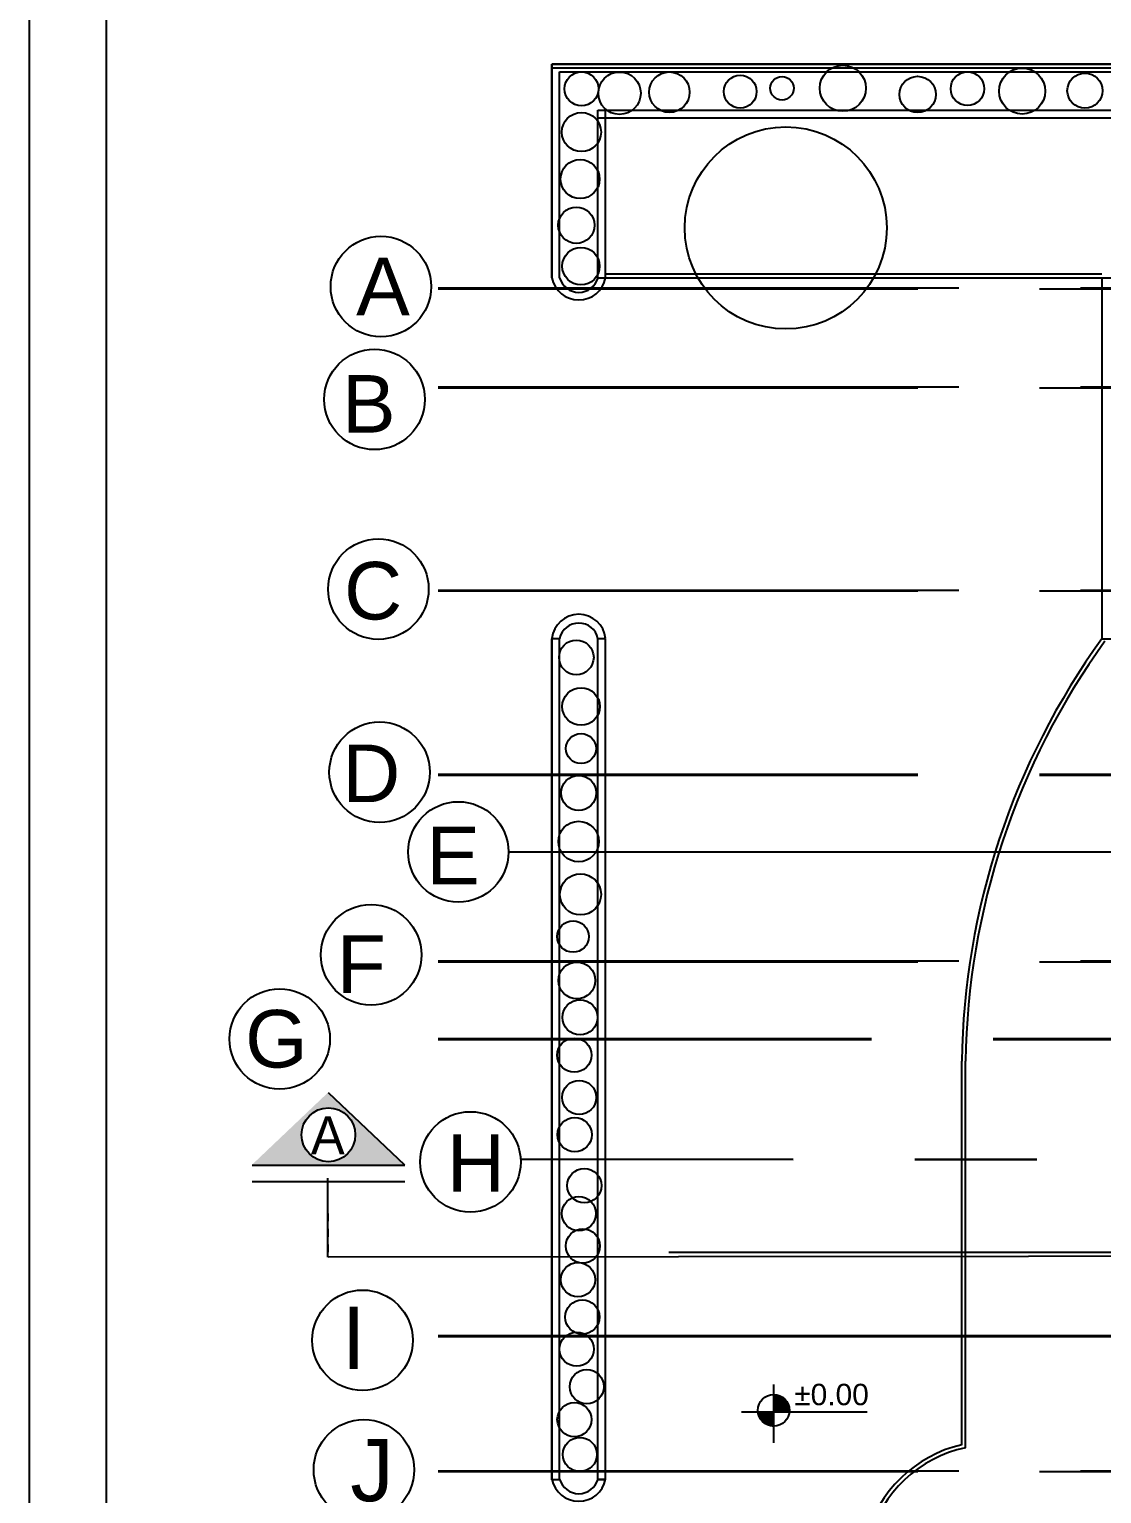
# Model space of a CAD drawing. Header units: millimetres. Extents: x 3062 to 3755, y 1606 to 1663.
# Drawn here: x 3062.44 to 3076.43, y 1624.77 to 1643.86 of the extents above; entities that cross this region are included whole.
import ezdxf

# ---------------------------------------------------------------- set-up
doc = ezdxf.new("R2010")
doc.units = ezdxf.units.MM
doc.linetypes.add('CENTER2', pattern=[28.575, 19.05, -3.175, 3.175, -3.175])
doc.linetypes.add('HIDDEN4', pattern=[0.09375, 0.0625, -0.03125])
for name, color, linetype in [('-DM-SEC-LINE', 4, 'Continuous'), ('LEVEL', 7, 'Continuous'), ('m7aor', 4, 'Continuous'), ('WORK', 7, 'Continuous')]:
    doc.layers.add(name, color=color, linetype=linetype)
doc.styles.add('eng1', font='trado.ttf')
doc.styles.get("Standard").update_dxf_attribs({"font": 'arial.ttf'})
doc.styles.add('STYLE7', font='swissi.ttf')

msp = doc.modelspace()

# ---------------------------------------------------------------- hatches: boundary and pattern name
at = {"layer": '-DM-SEC-LINE', "ltscale": 0.3}
h = msp.add_hatch(color=8, dxfattribs=at)
h.paths.add_polyline_path([(3067.331, 1629.053), (3066.334, 1629.999), (3065.338, 1629.053)])
h.paths.add_polyline_path([(3065.984, 1629.451, -1), (3066.685, 1629.451, -1)], flags=16)
at = {"layer": 'LEVEL', "linetype": 'Continuous'}
h = msp.add_hatch(dxfattribs=at)
h.set_pattern_fill('ANSI31', color=9, scale=0.018836, style=0)
h.set_pattern_definition([(45, (-4432.8420267, -8710.8382107), (-0.00166488233433, 0.00166488233433), [])])
h.paths.add_polyline_path([(3072.353, 1625.841, 0.021588), (3072.353, 1625.859, 0.414214), (3072.147, 1626.065), (3072.147, 1625.841)])
h.paths.add_polyline_path([(3072.147, 1625.653), (3072.147, 1625.841), (3071.941, 1625.841, 0.389145)])

# ---------------------------------------------------------------- linework, layer by layer
at = {"layer": '-DM-SEC-LINE', "color": 8, "ltscale": 0.3}
for p, q in [((3067.339, 1629.053), (3066.342, 1629.999)), ((3065.346, 1629.053), (3067.339, 1629.053))]:
    msp.add_line(p, q, dxfattribs=at)
msp.add_circle((3066.342, 1629.451), 0.351, dxfattribs=at)
for p, q in [((3062.442, 1663.319), (3062.442, 1606.319)), ((3063.442, 1662.319), (3063.442, 1607.319))]:
    msp.add_line(p, q)
for centre in [(3067.027, 1640.509), (3066.943, 1639.038), (3066.994, 1636.565), (3067.009, 1634.178), (3068.036, 1633.138), (3066.899, 1631.797), (3065.707, 1630.7), (3068.194, 1629.097), (3066.787, 1626.772), (3066.805, 1625.084)]:
    msp.add_circle(centre, 0.655)
at = {"layer": 'LEVEL', "color": 7}
for p, q in [((3072.147, 1626.195), (3072.147, 1625.434)), ((3071.727, 1625.841), (3073.365, 1625.841))]:
    msp.add_line(p, q, dxfattribs=at)
msp.add_circle((3072.147, 1625.859), 0.206, dxfattribs=at)
at = {"layer": 'm7aor', "linetype": 'CENTER2', "ltscale": 0.5}
for p, q in [((3131.713, 1640.486), (3067.775, 1640.486)), ((3131.176, 1640.475), (3067.775, 1640.475)), ((3131.713, 1639.196), (3067.775, 1639.196)), ((3131.176, 1639.185), (3067.775, 1639.185)), ((3131.713, 1636.547), (3067.775, 1636.547)), ((3131.176, 1636.536), (3067.775, 1636.536)), ((3131.176, 1634.148), (3067.775, 1634.148)), ((3131.176, 1634.136), (3067.775, 1634.136)), ((3068.691, 1633.138), (3133.464, 1633.138)), ((3131.713, 1631.713), (3067.775, 1631.713)), ((3131.176, 1631.702), (3067.775, 1631.702)), ((3130.573, 1630.7), (3067.775, 1630.7)), ((3130.573, 1630.689), (3067.775, 1630.689)), ((3129.553, 1629.128), (3068.849, 1629.128)), ((3129.553, 1629.117), (3068.849, 1629.127)), ((3067.775, 1626.834), (3131.713, 1626.834)), ((3067.775, 1626.823), (3131.176, 1626.823)), ((3131.713, 1625.067), (3067.775, 1625.067)), ((3131.176, 1625.056), (3067.775, 1625.056))]:
    msp.add_line(p, q, dxfattribs=at)
at = {"layer": 'm7aor', "ltscale": 0.5}
msp.add_line((3065.346, 1628.842), (3067.339, 1628.842), dxfattribs=at)
at = {"layer": 'WORK'}
for p, q in [((3129.257, 1643.407), (3069.257, 1643.407)), ((3069.257, 1643.407), (3069.257, 1640.623)), ((3101.066, 1643.357), (3069.257, 1643.357)), ((3076.426, 1640.623), (3079.026, 1640.623)), ((3069.257, 1635.921), (3069.257, 1624.953)), ((3076.426, 1635.915), (3082.373, 1635.915)), ((3066.334, 1627.854), (3066.334, 1628.887))]:
    msp.add_line(p, q, dxfattribs=at)
at = {"layer": 'WORK', "ltscale": 0.5}
for p, q in [((3069.257, 1640.623), (3069.257, 1643.407)), ((3069.257, 1643.407), (3129.257, 1643.407)), ((3069.357, 1640.623), (3069.357, 1643.307)), ((3069.357, 1643.307), (3101.066, 1643.307)), ((3069.857, 1642.807), (3101.066, 1642.807)), ((3069.857, 1640.623), (3069.857, 1642.807)), ((3069.957, 1640.623), (3069.957, 1642.807)), ((3069.857, 1642.707), (3101.066, 1642.707)), ((3069.957, 1640.673), (3076.426, 1640.673)), ((3069.857, 1640.623), (3076.426, 1640.623)), ((3076.426, 1640.623), (3076.426, 1635.915)), ((3069.257, 1624.953), (3069.257, 1635.915)), ((3069.357, 1635.915), (3069.257, 1635.915)), ((3069.357, 1624.953), (3069.357, 1635.915)), ((3069.857, 1635.921), (3069.957, 1635.921)), ((3069.857, 1624.953), (3069.857, 1635.915)), ((3069.957, 1635.915), (3069.857, 1635.915)), ((3069.957, 1624.953), (3069.957, 1635.915)), ((3074.6, 1625.41), (3074.6, 1630.41)), ((3074.65, 1625.37), (3074.65, 1630.41)), ((3069.357, 1624.953), (3069.257, 1624.953)), ((3069.857, 1624.962), (3069.957, 1624.962)), ((3069.957, 1624.953), (3069.857, 1624.953))]:
    msp.add_line(p, q, dxfattribs=at)
at = {"layer": 'WORK', "linetype": 'HIDDEN4', "ltscale": 0.5}
msp.add_line((3066.34, 1627.923), (3066.334, 1628.887), dxfattribs=at)
at = {"layer": 'WORK'}
for points in [[(3070.782, 1627.923), (3132.981, 1627.923), (3132.981, 1628.682)], [(3066.34, 1627.858), (3130.273, 1627.923)]]:
    msp.add_lwpolyline(points, dxfattribs=at)
at = {"layer": 'WORK', "ltscale": 0.5}
for centre, radius in [((3073.05, 1643.094), 0.3), ((3075.388, 1643.057), 0.3), ((3069.642, 1643.086), 0.221), ((3070.138, 1643.03), 0.276), ((3070.788, 1643.043), 0.264), ((3071.712, 1643.05), 0.214), ((3072.257, 1643.094), 0.153), ((3074.025, 1643.013), 0.237), ((3074.675, 1643.088), 0.219), ((3076.206, 1643.062), 0.229), ((3069.642, 1642.523), 0.255), ((3072.306, 1641.273), 1.317), ((3069.624, 1641.91), 0.254), ((3069.575, 1641.308), 0.236), ((3069.635, 1640.775), 0.244), ((3069.575, 1635.675), 0.226), ((3069.636, 1635.034), 0.245), ((3069.636, 1634.486), 0.196), ((3069.605, 1633.908), 0.228), ((3069.605, 1633.274), 0.264), ((3069.629, 1632.585), 0.268), ((3069.532, 1632.035), 0.205), ((3069.581, 1631.463), 0.239), ((3069.623, 1630.982), 0.229), ((3069.548, 1630.489), 0.223), ((3069.612, 1629.938), 0.223), ((3069.554, 1629.452), 0.223), ((3069.679, 1628.788), 0.223), ((3069.608, 1628.424), 0.223), ((3069.66, 1628.002), 0.223), ((3069.596, 1627.562), 0.223), ((3069.653, 1627.075), 0.223), ((3069.58, 1626.656), 0.223), ((3069.711, 1626.167), 0.223), ((3069.55, 1625.738), 0.223), ((3069.621, 1625.284), 0.223)]:
    msp.add_circle(centre, radius, dxfattribs=at)
for centre, radius, start, end in [((3069.607, 1640.69), 0.356, 190.7713, 349.2287), ((3069.607, 1640.693), 0.26, 195.5681, 344.4319), ((3069.607, 1635.884), 0.352, 6.0725, 173.9275), ((3069.607, 1635.866), 0.256, 12.4162, 167.5838), ((3084.236, 1630.269), 9.637, 144.1371, 179.1622), ((3084.236, 1630.269), 9.587, 144.1371, 179.1622), ((3074.979, 1623.769), 1.684, 103.008, 165.3415), ((3074.979, 1623.769), 1.634, 101.6172, 165.3415), ((3069.607, 1625.029), 0.356, 190.7713, 349.2287), ((3069.607, 1625.032), 0.26, 195.5681, 344.4319)]:
    msp.add_arc(centre, radius, start, end, dxfattribs=at)

# ---------------------------------------------------------------- texts
at = {"layer": '-DM-SEC-LINE', "color": 4, "ltscale": 0.3, "style": 'eng1'}
msp.add_text('A', height=0.496, dxfattribs=at).set_placement((3066.113, 1629.195))
at = {"char_height": 0.75}
for s, width, insert, attachment_point in [('A', 2.51991, (3067.403, 1640.886), 3), ('B', 0.94057, (3067.218, 1639.355), 3), ('C', 1.54844, (3067.303, 1636.919), 3), ('D', 4.52817, (3067.28, 1634.538), 3), ('E', 2.11527, (3068.318, 1633.467), 3), ('F', 2.6862, (3067.091, 1632.05), 3), ('G', 1.05385, (3066.071, 1631.078), 3), ('H', 0.9109, (3067.887, 1629.458), 1)]:
    msp.add_mtext_dynamic_manual_height_columns(s, width=width, gutter_width=0.5, heights=[0], dxfattribs=dict(at, insert=insert, attachment_point=attachment_point))
at = {"layer": 'LEVEL', "style": 'STYLE7'}
msp.add_text('%%P0.00', height=0.2791, dxfattribs=at).set_placement((3072.416, 1625.926))
at = {"layer": 'WORK', "ltscale": 0.5, "char_height": 0.81, "attachment_point": 3}
for s, width, insert in [('I', 0.62826, (3066.83, 1627.209)), ('J', 1.20941, (3067.193, 1625.484))]:
    msp.add_mtext_dynamic_manual_height_columns(s, width=width, gutter_width=4.048, heights=[0], dxfattribs=dict(at, insert=insert))

doc.saveas('drawing.dxf')
